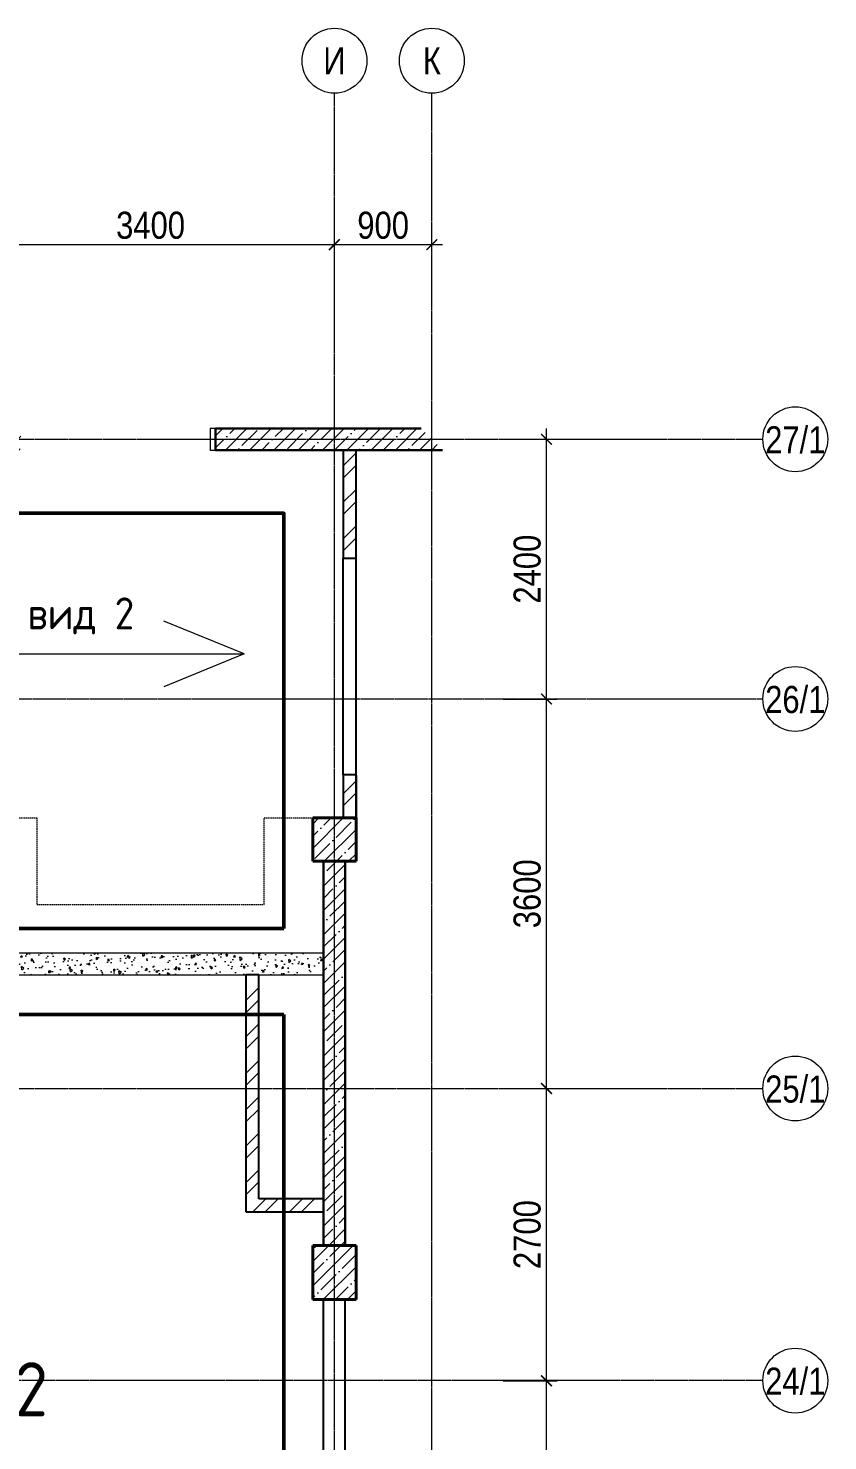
# Model space of a CAD drawing. Header units: millimetres. Extents: x -24360 to 609566, y -391049 to 148426.
# Drawn here: x 225619 to 233010, y -247796 to -234742 of the extents above; entities that cross this region are included whole.
import ezdxf
from ezdxf.enums import TextEntityAlignment as Align

# ---------------------------------------------------------------- set-up
doc = ezdxf.new("R2010")
doc.units = ezdxf.units.MM
for name, pattern in [('CENTER2', [28.575, 19.05, -3.175, 3.175, -3.175]), ('DASHED', [19.05, 12.7, -6.35]), ('HIDDEN2', [4.7625, 3.175, -1.5875])]:
    doc.linetypes.add(name, pattern=pattern)
doc.layers.get('Defpoints').update_dxf_attribs({"color": 140})
for name, color, linetype, lineweight in [('АР_Двери_внутренние', 5, 'Continuous', 9), ('АР_Колонны', 70, 'Continuous', 30), ('АР_Мебель', 8, 'Continuous', 5), ('АР_Оси_РД_размер', 8, 'Continuous', 0), ('АР_Стены ЖБ', 7, 'Continuous', 30), ('АР_Стены кирпич', 32, 'Continuous', 25), ('АР_Стены ПЕНОблок', 52, 'Continuous', 20), ('АР_Штриховка', 8, 'Continuous', 0), ('Основные линии', 7, 'Continuous', 30), ('осново', 7, 'Continuous', 30), ('Размеры', 7, 'Continuous', 15)]:
    doc.layers.add(name, color=color, linetype=linetype, lineweight=lineweight)
for name, color, linetype, lineweight, true_color in [('АР_Оси_РД_100', 7, 'Continuous', 0, 0x525252), ('МАГНИТЫ', 7, 'Continuous', 0, 0xd100d1), ('РД_Витраж_вн', 7, 'Continuous', 25, 0x148aff), ('РД_проем_инж перемыч_фахверк', 7, 'Continuous', 18, 0xff1f1f)]:
    doc.layers.add(name, color=color, linetype=linetype, lineweight=lineweight, true_color=true_color)
doc.layers.add('РД_Проем', color=230, linetype='Continuous', lineweight=0, plot=False)
doc.styles.add('style1', font='ARIALN.TTF')
doc.styles.add('ккк', font='isocpeur.ttf', dxfattribs={"width": 0.85, "oblique": 15})
doc.styles.add('СПДС', font='isocpeur.ttf', dxfattribs={"width": 0.9})
doc.dimstyles.new('Dim100_ареал', dxfattribs={"dimscale": 100, "dimtxt": 2.5, "dimasz": 1, "dimexe": 1, "dimexo": 1, "dimgap": 0.5, "dimtad": 1, "dimzin": 12, "dimdsep": 46, "dimtxsty": 'style1', "dimblk": 'ARCHTICK', "dimcen": 1, "dimdle": 1, "dimclrd": 256, "dimclre": 256, "dimaunit": 1, "dimadec": 0, "dimazin": 3, "dimtfac": 1, "dimtmove": 1, "dimatfit": 3, "dimldrblk": 'OPEN30', "dimfxl": 4, "dimfxlon": 1, "dimtolj": 1, "dimtzin": 0, "dimlwd": 9, "dimlwe": 9, "dimarcsym": 0})
pattern_1 = [(45, (200850, -329440.58), (-112.2532, 112.2532), []), (45, (200962.25, -329440.58), (-112.2532, 112.2532), [198.4375, -39.6875, 0, -39.6875])]

# ---------------------------------------------------------------- blocks, each defined once
blk = doc.blocks.new('A-iden')
at = {"linetype": 'Continuous', "lineweight": 5}
blk.add_circle((0, -4), 3, dxfattribs=at)
at = {"color": 0, "linetype": 'Continuous', "lineweight": 20, "style": 'ккк', "width": 0.85}
blk.add_attdef('ID', text='', height=4, dxfattribs=at).set_placement((0.31, -3.85), align=Align.MIDDLE_CENTER)
blk = doc.blocks.new('_ArchTick')
at = {"color": 0, "linetype": 'ByBlock', "const_width": 0.15}
blk.add_lwpolyline([(-0.5, -0.5), (0.5, 0.5)], dxfattribs=at)
blk = doc.blocks.new('*D319')
at = {"layer": 'Defpoints', "color": 0, "lineweight": 15, "transparency": 16777216}
for p in [(229410, -247241), (230410, -247241), (229410, -250541)]:
    blk.add_point(p, dxfattribs=at)
at = {"layer": 'АР_Оси_РД_размер', "lineweight": 9, "transparency": 16777216}
for p, q in [((230010, -247241), (230510, -247241)), ((230410, -250641), (230410, -247141)), ((230010, -250541), (230510, -250541))]:
    blk.add_line(p, q, dxfattribs=at)
at = {"layer": 'АР_Оси_РД_размер', "lineweight": 9, "transparency": 16777216, "xscale": 100, "yscale": 100, "zscale": 100}
for p, rotation in [((230410, -247241), 90), ((230410, -250541), 270)]:
    blk.add_blockref('_ArchTick', p, dxfattribs=dict(at, rotation=rotation))
at = {"layer": 'АР_Оси_РД_размер', "color": 0, "transparency": 16777216, "insert": (230232, -248891), "char_height": 250, "attachment_point": 5, "rotation": 90, "style": 'style1'}
blk.add_mtext('\\A1;3300', dxfattribs=at)
blk = doc.blocks.new('_Open30')
at = {"color": 0, "linetype": 'ByBlock', "lineweight": -2}
for p, q in [((-1, 0.27), (0, 0)), ((0, 0), (-1, -0.27)), ((0, 0), (-1, 0))]:
    blk.add_line(p, q, dxfattribs=at)
blk = doc.blocks.new('*D320')
at = {"layer": 'Defpoints', "color": 0, "lineweight": 15, "transparency": 16777216}
for p in [(229410, -244541), (230410, -244541), (229410, -247241)]:
    blk.add_point(p, dxfattribs=at)
at = {"layer": 'АР_Оси_РД_размер', "lineweight": 9, "transparency": 16777216}
for p, q in [((230410, -247341), (230410, -244441)), ((230010, -244541), (230510, -244541)), ((230010, -247241), (230510, -247241))]:
    blk.add_line(p, q, dxfattribs=at)
at = {"layer": 'АР_Оси_РД_размер', "lineweight": 9, "transparency": 16777216, "xscale": 100, "yscale": 100, "zscale": 100}
for p, rotation in [((230410, -244541), 90), ((230410, -247241), 270)]:
    blk.add_blockref('_ArchTick', p, dxfattribs=dict(at, rotation=rotation))
at = {"layer": 'АР_Оси_РД_размер', "color": 0, "transparency": 16777216, "insert": (230232, -245891), "char_height": 250, "attachment_point": 5, "rotation": 90, "style": 'style1'}
blk.add_mtext('\\A1;2700', dxfattribs=at)
blk = doc.blocks.new('*D321')
at = {"layer": 'Defpoints', "color": 0, "lineweight": 15, "transparency": 16777216}
for p in [(229410, -240941), (230410, -240941), (229410, -244541)]:
    blk.add_point(p, dxfattribs=at)
at = {"layer": 'АР_Оси_РД_размер', "lineweight": 9, "transparency": 16777216}
for p, q in [((230410, -244641), (230410, -240841)), ((230010, -240941), (230510, -240941)), ((230010, -244541), (230510, -244541))]:
    blk.add_line(p, q, dxfattribs=at)
at = {"layer": 'АР_Оси_РД_размер', "lineweight": 9, "transparency": 16777216, "xscale": 100, "yscale": 100, "zscale": 100}
for p, rotation in [((230410, -240941), 90), ((230410, -244541), 270)]:
    blk.add_blockref('_ArchTick', p, dxfattribs=dict(at, rotation=rotation))
at = {"layer": 'АР_Оси_РД_размер', "color": 0, "transparency": 16777216, "insert": (230232, -242741), "char_height": 250, "attachment_point": 5, "rotation": 90, "style": 'style1'}
blk.add_mtext('\\A1;3600', dxfattribs=at)
blk = doc.blocks.new('*D322')
at = {"layer": 'Defpoints', "color": 0, "lineweight": 15, "transparency": 16777216}
for p in [(229410, -238541), (230410, -238541), (229410, -240941)]:
    blk.add_point(p, dxfattribs=at)
at = {"layer": 'АР_Оси_РД_размер', "lineweight": 9, "transparency": 16777216}
for p, q in [((230410, -241041), (230410, -238441)), ((230010, -238541), (230510, -238541)), ((230010, -240941), (230510, -240941))]:
    blk.add_line(p, q, dxfattribs=at)
at = {"layer": 'АР_Оси_РД_размер', "lineweight": 9, "transparency": 16777216, "xscale": 100, "yscale": 100, "zscale": 100}
for p, rotation in [((230410, -238541), 90), ((230410, -240941), 270)]:
    blk.add_blockref('_ArchTick', p, dxfattribs=dict(at, rotation=rotation))
at = {"layer": 'АР_Оси_РД_размер', "color": 0, "transparency": 16777216, "insert": (230232, -239741), "char_height": 250, "attachment_point": 5, "rotation": 90, "style": 'style1'}
blk.add_mtext('\\A1;2400', dxfattribs=at)
blk = doc.blocks.new('*D335')
at = {"layer": 'Defpoints', "color": 0, "lineweight": 15, "transparency": 16777216}
for p in [(228450, -236742), (225050, -238242), (228450, -238242)]:
    blk.add_point(p, dxfattribs=at)
at = {"layer": 'АР_Оси_РД_размер', "lineweight": 9, "transparency": 16777216}
for p, q in [((225050, -237142), (225050, -236642)), ((228450, -237142), (228450, -236642)), ((224950, -236742), (228550, -236742))]:
    blk.add_line(p, q, dxfattribs=at)
at = {"layer": 'АР_Оси_РД_размер', "lineweight": 9, "transparency": 16777216, "xscale": 100, "yscale": 100, "zscale": 100, "rotation": 180}
blk.add_blockref('_ArchTick', (225050, -236742), dxfattribs=at)
at = {"layer": 'АР_Оси_РД_размер', "lineweight": 9, "transparency": 16777216, "xscale": 100, "yscale": 100, "zscale": 100}
blk.add_blockref('_ArchTick', (228450, -236742), dxfattribs=at)
at = {"layer": 'АР_Оси_РД_размер', "color": 0, "transparency": 16777216, "insert": (226750, -236564), "char_height": 250, "attachment_point": 5, "style": 'style1'}
blk.add_mtext('\\A1;3400', dxfattribs=at)
blk = doc.blocks.new('*D336')
at = {"layer": 'Defpoints', "color": 0, "lineweight": 15, "transparency": 16777216}
for p in [(229350, -236742), (228450, -238242), (229350, -238242)]:
    blk.add_point(p, dxfattribs=at)
at = {"layer": 'АР_Оси_РД_размер', "lineweight": 9, "transparency": 16777216}
for p, q in [((228450, -237142), (228450, -236642)), ((229350, -237142), (229350, -236642)), ((228350, -236742), (229450, -236742))]:
    blk.add_line(p, q, dxfattribs=at)
at = {"layer": 'АР_Оси_РД_размер', "lineweight": 9, "transparency": 16777216, "xscale": 100, "yscale": 100, "zscale": 100, "rotation": 180}
blk.add_blockref('_ArchTick', (228450, -236742), dxfattribs=at)
at = {"layer": 'АР_Оси_РД_размер', "lineweight": 9, "transparency": 16777216, "xscale": 100, "yscale": 100, "zscale": 100}
blk.add_blockref('_ArchTick', (229350, -236742), dxfattribs=at)
at = {"layer": 'АР_Оси_РД_размер', "color": 0, "transparency": 16777216, "insert": (228900, -236564), "char_height": 250, "attachment_point": 5, "style": 'style1'}
blk.add_mtext('\\A1;900', dxfattribs=at)

msp = doc.modelspace()

# ---------------------------------------------------------------- hatches: boundary and pattern name
at = {"layer": 'АР_Штриховка', "linetype": 'Continuous', "lineweight": 5, "true_color": 0x000000}
h = msp.add_hatch(dxfattribs=at)
h.set_pattern_fill('ANSI35', color=18, scale=25, angle=360, style=0)
h.set_pattern_definition([(45, (200850, -329440.58), (-112.2532, 112.2532), []), (45, (200962.25, -329440.58), (-112.2532, 112.2532), [198.4375, -39.6875, 0, -39.6875])])
h.paths.add_polyline_path([(229450, -238640.584), (229250, -238440.584), (227350, -238440.584), (227350, -238640.584)], flags=0)
h.paths.add_polyline_path([(225550, -238640.584), (225550, -238440.584), (225250, -238440.584), (225250, -238640.584)], flags=0)
at = {"layer": 'АР_Штриховка', "linetype": 'Continuous', "lineweight": 0, "true_color": 0x000000}
h = msp.add_hatch(dxfattribs=at)
h.set_pattern_fill('ANSI32', color=18, scale=25, angle=-360, style=0)
h.set_pattern_definition([(45, (200850, -329440.58), (-168.3798, 168.3798), []), (45, (200962.25, -329440.58), (-168.3798, 168.3798), [])])
h.paths.add_polyline_path([(228650, -238640.584), (228530, -238640.584), (228530, -239640.584), (228650, -239640.584)], flags=0)
h.paths.add_polyline_path([(228650, -241640.584), (228530, -241640.584), (228530, -242040.584), (228650, -242040.584)], flags=0)
at = {"layer": 'АР_Штриховка', "linetype": 'Continuous', "lineweight": 5, "true_color": 0x000000}
h = msp.add_hatch(dxfattribs=at)
h.set_pattern_fill('ANSI35', color=18, scale=25, style=0)
h.set_pattern_definition(pattern_1)
h.paths.add_polyline_path([(228250, -242440.584), (228650, -242440.584), (228650, -242040.584), (228250, -242040.584)], flags=0)
h = msp.add_hatch(dxfattribs=at)
h.set_pattern_fill('ANSI35', color=18, scale=25, angle=-360, style=0)
h.set_pattern_definition([(45, (200850, -329440.58), (-112.2532, 112.2532), []), (45, (200962.25, -329440.58), (-112.2532, 112.2532), [198.4375, -39.6875, 0, -39.6875])])
h.paths.add_polyline_path([(228550, -242440.584), (228350, -242440.584), (228350, -245990.584), (228550, -245990.584)], flags=0)
at = {"layer": 'АР_Штриховка', "linetype": 'Continuous', "lineweight": 0, "true_color": 0x000000}
h = msp.add_hatch(dxfattribs=at)
h.set_pattern_fill('AR-CONC', color=18, angle=45, style=0)
h.set_pattern_definition([(95, (200850, -329440.58), (140.09465, 117.55338), [19.05, -209.55]), (40, (200850, -329440.58), (-160.01845, 110.17673), [15.24, -167.6406]), (145.45144, (200861.67, -329430.79), (-19.9238, 227.7301), [16.19, -178.09024]), (91.1842, (200814.08, -329404.66), (221.41024, 161.9534), [28.575, -314.325]), (141.63556, (200832.53, -329391.17), (-7.0866, 342.8268), [24.285, -267.1356]), (36.18415, (200814.08, -329404.66), (-7.0866, 342.8268), [22.86, -251.4597]), (66, (200841.02, -329395.68), (179.51998, 34.89515), [19.05, -209.55]), (11, (200841.02, -329395.68), (-86.53993, 173.9412), [15.24, -167.64]), (116.45144, (200855.98, -329392.77), (92.98005, 208.83634), [16.19, -178.08994]), (82.5, (200850, -329440.584), (-57.60547, 61.973414), [0, -165.608, 0, -170.18, 0, -168.275]), (52.5, (200850, -329440.58), (-23.58973, 118.087), [0, -97.028, 0, -161.798, 0, -64.135]), (12.5, (200809.95, -329480.636), (99.927863, 91.826196), [0, -63.5, 0, -198.12, 0, -262.89]), (2.5, (200791.99, -329498.6), (86.7639, 122.7224), [0, -82.55, 0, -131.572, 0, -186.69])])
h.paths.add_polyline_path([(225250, -243290.584), (225250, -243490.584), (227750, -243490.584), (227750, -243290.584)], flags=0)
h.paths.add_polyline_path([(227750, -243290.584), (227750, -243490.584), (228350, -243490.584), (228350, -243290.584)], flags=0)
h = msp.add_hatch(dxfattribs=at)
h.set_pattern_fill('ANSI32', color=18, scale=25, style=0)
h.set_pattern_definition([(45, (200850, -329440.58), (-168.3798, 168.3798), []), (45, (200962.25, -329440.58), (-168.3798, 168.3798), [])])
h.paths.add_polyline_path([(227630, -245681.788), (227750, -245561.788), (227750, -243490.584), (227630, -243490.584)], flags=0)
h = msp.add_hatch(dxfattribs=at)
h.set_pattern_fill('ANSI32', color=18, scale=25, angle=360, style=0)
h.set_pattern_definition([(45, (200850, -329440.58), (-168.3798, 168.3798), []), (45, (200962.25, -329440.58), (-168.3798, 168.3798), [])])
h.paths.add_polyline_path([(228350, -245681.788), (228350, -245561.788), (227750, -245561.788), (227630, -245681.788)], flags=0)
at = {"layer": 'АР_Штриховка', "linetype": 'Continuous', "lineweight": 5, "true_color": 0x000000}
h = msp.add_hatch(dxfattribs=at)
h.set_pattern_fill('ANSI35', color=18, scale=25, style=0)
h.set_pattern_definition(pattern_1)
h.paths.add_polyline_path([(228650, -245990.584), (228650, -246490.584), (228250, -246490.584), (228250, -245990.584)], flags=0)

# ---------------------------------------------------------------- linework, layer by layer
at = {"color": 1, "lineweight": 50}
for points in [[(214253, -239224.584), (227983, -239224.584), (227983, -243061.584)], [(227983, -243857.584), (217190, -243857.584), (217190, -243061.584), (227983, -243061.584)], [(227983, -243857.584), (227983, -251026.584)]]:
    msp.add_lwpolyline(points, dxfattribs=at)
at = {"layer": 'АР_Двери_внутренние', "color": 18, "linetype": 'Continuous', "lineweight": 9, "true_color": 0x000000}
msp.add_lwpolyline([(227300, -238640.584), (227350, -238640.584), (227350, -238440.584), (227300, -238440.584)], close=True, dxfattribs=at)
at = {"layer": 'АР_Колонны', "color": 18, "linetype": 'HIDDEN2', "lineweight": 25, "true_color": 0x000000}
for p, q in [((228250, -242040.584), (228650, -242040.584)), ((228250, -242440.584), (228250, -242040.584)), ((228650, -242040.584), (228650, -242440.584)), ((228650, -242440.584), (228250, -242440.584)), ((228250, -245990.584), (228650, -245990.584)), ((228250, -246490.584), (228250, -245990.584)), ((228650, -245990.584), (228650, -246490.584)), ((228650, -246490.584), (228250, -246490.584))]:
    msp.add_line(p, q, dxfattribs=at)
at = {"layer": 'АР_Колонны', "color": 18, "linetype": 'Continuous', "lineweight": 30, "true_color": 0x000000}
for p, q in [((228650, -242040.584), (228250, -242040.584)), ((228250, -242040.584), (228250, -242440.584)), ((228650, -242440.584), (228650, -242040.584)), ((228250, -242440.584), (228650, -242440.584)), ((228250, -245990.584), (228250, -246490.584)), ((228650, -245990.584), (228250, -245990.584)), ((228650, -246490.584), (228650, -245990.584)), ((228250, -246490.584), (228650, -246490.584))]:
    msp.add_line(p, q, dxfattribs=at)
at = {"layer": 'АР_Мебель', "color": 18, "linetype": 'DASHED', "true_color": 0x000000}
for p, q in [((225250, -242040.584), (225700, -242040.584)), ((225700, -242040.584), (225700, -242840.584)), ((227800, -242840.584), (227800, -242040.584)), ((227800, -242040.584), (228250, -242040.584)), ((225700, -242840.584), (227800, -242840.584))]:
    msp.add_line(p, q, dxfattribs=at)
at = {"layer": 'АР_Оси_РД_100', "linetype": 'CENTER2'}
for p, q in [((228450, -261120.584), (228450, -235341.905)), ((228450, -261120.584), (228450, -238440.584)), ((200850, -238540.584), (232410, -238540.584)), ((200495, -240940.584), (232410, -240940.584)), ((200850, -244540.584), (232410, -244540.584)), ((232410, -247240.584), (200850, -247240.584))]:
    msp.add_line(p, q, dxfattribs=at)
for points in [[(229350, -261040.584), (229350, -235341.905)], [(229350, -261040.584), (229350, -238540.584)]]:
    msp.add_lwpolyline(points, dxfattribs=at)
at = {"layer": 'АР_Стены ЖБ', "color": 18, "linetype": 'Continuous', "lineweight": 30, "true_color": 0x000000}
for p, q in [((229250, -238440.584), (227350, -238440.584)), ((227350, -238440.584), (227350, -238640.584)), ((227350, -238640.584), (229450, -238640.584)), ((228550, -242440.584), (228350, -242440.584)), ((228350, -242440.584), (228350, -245990.584)), ((228550, -245990.584), (228550, -242440.584)), ((228350, -245990.584), (228550, -245990.584))]:
    msp.add_line(p, q, dxfattribs=at)
at = {"layer": 'АР_Стены ЖБ', "color": 18, "linetype": 'Continuous', "lineweight": 40, "true_color": 0x000000}
for p, q in [((228650, -242040.584), (228250, -242040.584)), ((228250, -242040.584), (228250, -242440.584)), ((228650, -242440.584), (228650, -242040.584)), ((228250, -242440.584), (228650, -242440.584)), ((228250, -246490.584), (228250, -245990.584)), ((228250, -245990.584), (228650, -245990.584)), ((228650, -245990.584), (228650, -246490.584)), ((228650, -246490.584), (228250, -246490.584))]:
    msp.add_line(p, q, dxfattribs=at)
at = {"layer": 'АР_Стены кирпич', "color": 18, "linetype": 'Continuous', "lineweight": 25, "true_color": 0x000000}
for p, q in [((228650, -238640.584), (228530, -238640.584)), ((228530, -238640.584), (228530, -239640.584)), ((228650, -239640.584), (228650, -238640.584)), ((228530, -239640.584), (228650, -239640.584)), ((228650, -241640.584), (228530, -241640.584)), ((228530, -241640.584), (228530, -242040.584)), ((228650, -242040.584), (228650, -241640.584)), ((228530, -242040.584), (228650, -242040.584)), ((227750, -243490.584), (227630, -243490.584)), ((227630, -243490.584), (227630, -245681.788)), ((227750, -245561.788), (227750, -243490.584)), ((228350, -245561.788), (227750, -245561.788)), ((228350, -245681.788), (228350, -245561.788)), ((227630, -245681.788), (228350, -245681.788))]:
    msp.add_line(p, q, dxfattribs=at)
at = {"layer": 'АР_Стены ПЕНОблок', "color": 18, "linetype": 'Continuous', "lineweight": 20, "true_color": 0x000000}
for p, q in [((227750, -243290.584), (225250, -243290.584)), ((228350, -243290.584), (227750, -243290.584)), ((228350, -243490.584), (228350, -243290.584)), ((225250, -243490.584), (227750, -243490.584)), ((227750, -243490.584), (228350, -243490.584))]:
    msp.add_line(p, q, dxfattribs=at)
at = {"layer": 'МАГНИТЫ', "color": 18, "lineweight": 30, "true_color": 0x000000}
for p, q in [((228650, -241647.901), (228650, -242067.575)), ((228650, -246070.91), (228650, -246490.584))]:
    msp.add_line(p, q, dxfattribs=at)
at = {"layer": 'Размеры'}
for points in [[(227615.969, -240524.649), (226872.796, -240221.374)], [(225011.88, -240524.649), (227615.969, -240524.649)], [(227615.969, -240524.649), (226872.796, -240827.924)]]:
    msp.add_lwpolyline(points, dxfattribs=at)
at = {"layer": 'РД_Витраж_вн', "color": 18, "linetype": 'Continuous', "lineweight": 25, "true_color": 0x000000}
for p, q in [((228530, -241640.584), (228530, -239640.584)), ((228650, -241640.584), (228650, -239640.584)), ((228350, -248020.584), (228350, -246490.584)), ((228550, -248020.584), (228550, -246490.584))]:
    msp.add_line(p, q, dxfattribs=at)
at = {"layer": 'РД_Проем', "color": 18, "linetype": 'Continuous', "lineweight": 0, "true_color": 0x000000}
for p, q in [((228530, -241640.584), (228530, -239640.584)), ((228650, -241640.584), (228650, -239640.584))]:
    msp.add_line(p, q, dxfattribs=at)
at = {"layer": 'РД_проем_инж перемыч_фахверк', "color": 18, "linetype": 'Continuous', "lineweight": 18, "true_color": 0x000000}
for p, q in [((228530, -241640.584), (228530, -239640.584)), ((228650, -241640.584), (228650, -239640.584))]:
    msp.add_line(p, q, dxfattribs=at)

# ---------------------------------------------------------------- block references
at = {"layer": 'АР_Оси_РД_100'}
ref = msp.add_blockref('A-iden', (228450, -234641.905), dxfattribs=dict(at, xscale=100, yscale=100, zscale=100))
ref.add_attrib('ID', 'И', dxfattribs={"layer": '0', "linetype": 'Continuous', "height": 250, "style": 'style1'}).set_placement((228450, -235041.905), align=Align.MIDDLE)
ref = msp.add_blockref('A-iden', (229350, -234641.905), dxfattribs=dict(at, xscale=100, yscale=100, zscale=100))
ref.add_attrib('ID', 'К', dxfattribs={"layer": '0', "linetype": 'Continuous', "height": 250, "style": 'style1'}).set_placement((229350, -235041.905), align=Align.MIDDLE)
ref = msp.add_blockref('A-iden', (232710, -238140.584), dxfattribs=dict(at, xscale=100, yscale=100, zscale=100))
ref.add_attrib('ID', '27/1', dxfattribs={"layer": '0', "linetype": 'Continuous', "height": 250, "style": 'style1'}).set_placement((232710, -238540.584), align=Align.MIDDLE)
ref = msp.add_blockref('A-iden', (232710, -240540.584), dxfattribs=dict(at, xscale=100, yscale=100, zscale=100))
ref.add_attrib('ID', '26/1', dxfattribs={"layer": '0', "linetype": 'Continuous', "height": 250, "style": 'style1'}).set_placement((232710, -240940.584), align=Align.MIDDLE)
ref = msp.add_blockref('A-iden', (232710, -244140.584), dxfattribs=dict(at, xscale=100, yscale=100, zscale=100))
ref.add_attrib('ID', '25/1', dxfattribs={"layer": '0', "linetype": 'Continuous', "height": 250, "style": 'style1'}).set_placement((232710, -244540.584), align=Align.MIDDLE)
ref = msp.add_blockref('A-iden', (232710, -246840.584), dxfattribs=dict(at, xscale=100, yscale=100, zscale=100))
ref.add_attrib('ID', '24/1', dxfattribs={"layer": '0', "linetype": 'Continuous', "height": 250, "style": 'style1'}).set_placement((232710, -247240.584), align=Align.MIDDLE)

# ---------------------------------------------------------------- texts
at = {"layer": 'Основные линии', "insert": (225612.737, -240001.996), "char_height": 295.2401, "attachment_point": 1, "style": 'СПДС'}
msp.add_mtext_dynamic_manual_height_columns('вид 2', width=1990.98948, gutter_width=991.045, heights=[0], dxfattribs=at)
at = {"layer": 'осново', "insert": (222323.928, -247070.194), "char_height": 500, "attachment_point": 1, "style": 'СПДС'}
msp.add_mtext_dynamic_manual_height_columns('Колонна №2', width=3371.81454, gutter_width=1678.372, heights=[0], dxfattribs=at)

# ---------------------------------------------------------------- dimensions: what is measured, and where the dimension line sits
at = {"layer": 'АР_Оси_РД_размер'}
for base, p1, p2, picture, middle in [((228450, -236741.905), (225050, -238241.905), (228450, -238241.905), '*D335', (226750, -236564.262)), ((229350, -236741.905), (228450, -238241.905), (229350, -238241.905), '*D336', (228900, -236564.262))]:
    dim = msp.add_linear_dim(base=base, p1=p1, p2=p2, dimstyle='Dim100_ареал', dxfattribs=at)
    dim.commit()
    dim.dimension.update_dxf_attribs({"geometry": picture, "text_midpoint": middle})
for base, p1, p2, picture, middle in [((230410, -238540.584), (229410, -240940.584), (229410, -238540.584), '*D322', (230232.357, -239740.584)), ((230410, -240940.584), (229410, -244540.584), (229410, -240940.584), '*D321', (230232.357, -242740.584)), ((230410, -244540.584), (229410, -247240.584), (229410, -244540.584), '*D320', (230232.357, -245890.584)), ((230410, -247240.584), (229410, -250540.584), (229410, -247240.584), '*D319', (230232.357, -248890.584))]:
    dim = msp.add_linear_dim(base=base, p1=p1, p2=p2, angle=90, dimstyle='Dim100_ареал', dxfattribs=at)
    dim.commit()
    dim.dimension.update_dxf_attribs({"geometry": picture, "text_midpoint": middle})

doc.saveas('drawing.dxf')
